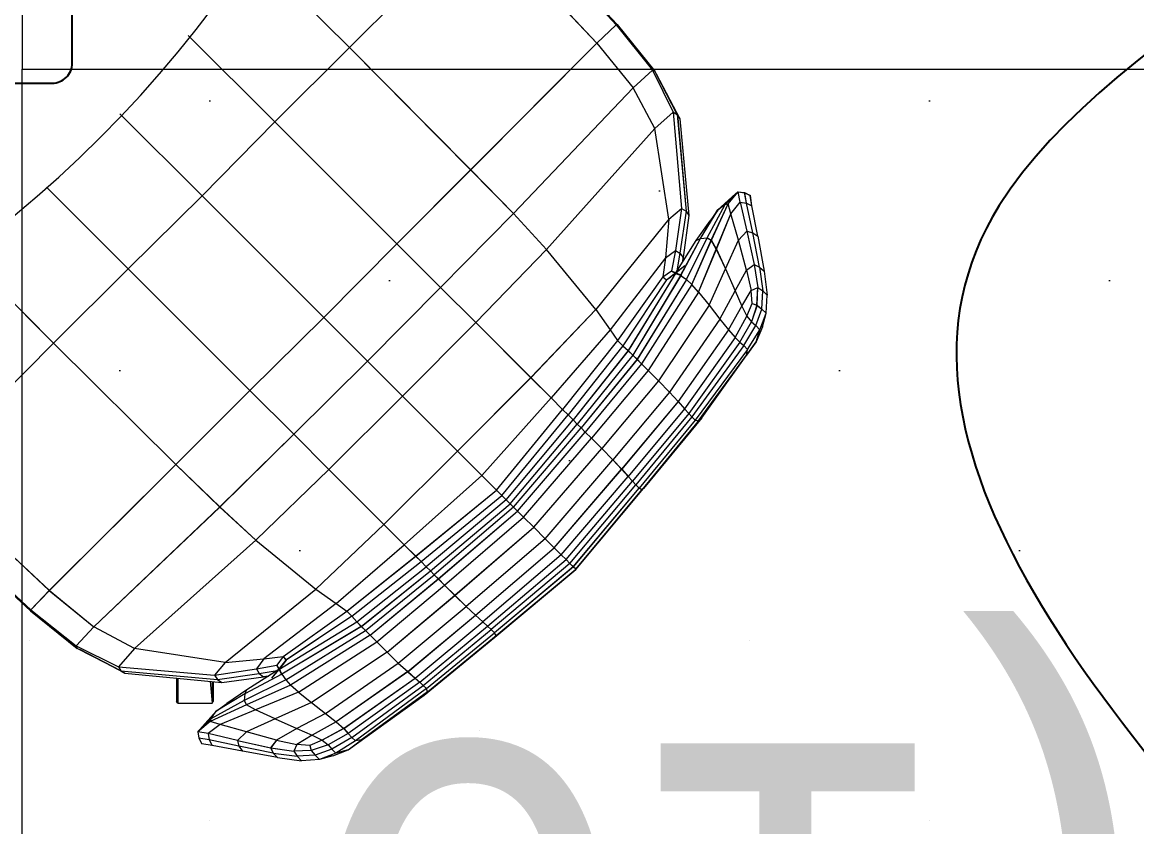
# Model space of a CAD drawing. Header units: millimetres. Extents: x -81374 to 485233, y -39075 to 157313.
# Drawn here: x 44808 to 45364, y -11139 to -10737 of the extents above; entities that cross this region are included whole.
import ezdxf
from ezdxf.enums import TextEntityAlignment as Align

# ---------------------------------------------------------------- set-up
doc = ezdxf.new("R2010")
doc.units = ezdxf.units.MM
for name, color, linetype in [('AC-RA-DIFFUSER', 6, 'Continuous'), ('ceilings', 253, 'Continuous'), ('Hatch 01_UC', 7, 'Continuous'), ('M-HVAC ELLIPTICAL DUCT', 6, 'Continuous'), ('M-HVAC-SUPPLY AIR DUCT', 4, 'Continuous')]:
    doc.layers.add(name, color=color, linetype=linetype)
doc.layers.add('G-IMPT', color=8, linetype='Continuous', lineweight=5)
doc.styles.add('Herbalife_Third Floor - Furniture Layout - 210201$0$CG', font='GOTHIC.TTF')
doc.styles.add('HVAC TEXT', font='Romans.shx', dxfattribs={"width": 0.8, "height": 100})
doc.styles.get("Standard").update_dxf_attribs({"font": 'arial.ttf'})
doc.dimstyles.new('HVAC DIM', dxfattribs={"dimtxt": 100, "dimasz": 200, "dimexe": 50, "dimexo": 50, "dimgap": 50, "dimtad": 1, "dimtoh": 1, "dimdec": 0, "dimzin": 0, "dimdsep": 46, "dimtxsty": 'HVAC TEXT', "dimcen": 50, "dimclrd": 7, "dimclre": 7, "dimclrt": 7, "dimadec": 0, "dimazin": 0, "dimtfac": 1, "dimtdec": 0, "dimtofl": 0, "dimtmove": 0, "dimatfit": 3, "dimfxl": 1, "dimtolj": 1, "dimtzin": 0, "dimarcsym": 0})

# ---------------------------------------------------------------- blocks, each defined once
blk = doc.blocks.new('floor plan 1')
at = {"layer": 'G-IMPT', "color": 8, "ltscale": 500}
for p, q in [((13214.68, -27970.13), (13223.64, -27969.6)), ((13235.66, -27971.19), (13223.64, -27969.6)), ((13225.77, -27971.84), (13223.64, -27969.6)), ((13200.33, -27975.09), (13162.45, -28002.31)), ((13200.33, -27975.09), (13193.72, -27980.01)), ((13196.6, -27979.53), (13206.42, -27973.34)), ((13198.56, -27981.25), (13208.46, -27975.35)), ((13207.91, -27971.98), (13200.33, -27975.09)), ((13200.33, -27975.09), (13206.42, -27973.34)), ((13206.42, -27973.34), (13214.68, -27970.13)), ((13208.46, -27975.35), (13206.42, -27973.34)), ((13207.91, -27971.98), (13214.68, -27970.13)), ((13208.46, -27975.35), (13216.76, -27972.37)), ((13210.37, -27977.52), (13208.46, -27975.35)), ((13210.37, -27977.52), (13218.76, -27974.72)), ((13216.76, -27972.37), (13214.68, -27970.13)), ((13216.76, -27972.37), (13225.77, -27971.84)), ((13218.76, -27974.72), (13216.76, -27972.37)), ((13218.76, -27974.72), (13227.51, -27974.33)), ((13219.53, -27977.19), (13218.76, -27974.72)), ((13237.73, -27973.43), (13225.77, -27971.84)), ((13227.51, -27974.33), (13225.77, -27971.84)), ((13225.97, -27977.65), (13227.51, -27974.33)), ((13239.01, -27976.09), (13227.51, -27974.33)), ((13235.66, -27971.19), (13253.09, -27974.36)), ((13237.73, -27973.43), (13235.66, -27971.19)), ((13239.01, -27976.09), (13237.73, -27973.43)), ((13237.73, -27973.43), (13254.84, -27976.83)), ((13253.09, -27974.36), (13268.25, -27977.26)), ((13254.84, -27976.83), (13253.09, -27974.36)), ((13160.71, -28004.05), (13193.72, -27980.01)), ((13161.2, -28005.66), (13196.6, -27979.53)), ((13193.72, -27980.01), (13196.6, -27979.53)), ((13198.56, -27981.25), (13196.6, -27979.53)), ((13200.26, -27983.22), (13210.37, -27977.52)), ((13202.58, -27985.69), (13213.26, -27979.86)), ((13213.26, -27979.86), (13210.37, -27977.52)), ((13213.26, -27979.86), (13219.53, -27977.19)), ((13218.27, -27982.36), (13213.26, -27979.86)), ((13218.27, -27982.36), (13225.97, -27977.65)), ((13219.53, -27977.19), (13225.97, -27977.65)), ((13225.93, -27985.68), (13236.18, -27979.92)), ((13236.18, -27979.92), (13225.97, -27977.65)), ((13236.18, -27979.92), (13239.01, -27976.09)), ((13236.18, -27979.92), (13251.08, -27983.98)), ((13255.63, -27979.73), (13239.01, -27976.09)), ((13251.08, -27983.98), (13255.63, -27979.73)), ((13255.63, -27979.73), (13254.84, -27976.83)), ((13254.84, -27976.83), (13269.7, -27979.99)), ((13255.63, -27979.73), (13270.15, -27983.12)), ((13268.25, -27977.26), (13273.44, -27978.05)), ((13269.7, -27979.99), (13268.25, -27977.26)), ((13270.15, -27983.12), (13269.7, -27979.99)), ((13269.7, -27979.99), (13274.88, -27980.87)), ((13274.88, -27980.87), (13273.44, -27978.05)), ((13275.31, -27984.1), (13274.88, -27980.87)), ((13198.56, -27981.25), (13162.86, -28007.21)), ((13164.57, -28008.79), (13200.26, -27983.22)), ((13202.58, -27985.69), (13166.95, -28010.9)), ((13200.26, -27983.22), (13198.56, -27981.25)), ((13202.58, -27985.69), (13200.26, -27983.22)), ((13206.34, -27988.95), (13202.58, -27985.69)), ((13206.34, -27988.95), (13218.27, -27982.36)), ((13211.65, -27993.2), (13225.93, -27985.68)), ((13225.93, -27985.68), (13218.27, -27982.36)), ((13236.79, -27990.49), (13225.93, -27985.68)), ((13236.79, -27990.49), (13251.08, -27983.98)), ((13251.08, -27983.98), (13264.24, -27987.75)), ((13264.24, -27987.75), (13270.15, -27983.12)), ((13266.2, -27994.35), (13274.4, -27985.25)), ((13268.93, -27990.59), (13274.4, -27985.25)), ((13269.23, -27989.17), (13275.31, -27984.1)), ((13270.15, -27983.12), (13275.31, -27984.1)), ((13274.4, -27985.25), (13275.31, -27984.1)), ((13170.58, -28014.08), (13206.34, -27988.95)), ((13211.65, -27993.2), (13206.34, -27988.95)), ((13218.62, -27998.66), (13236.79, -27990.49)), ((13236.79, -27990.49), (13246.61, -27995.02)), ((13246.61, -27995.02), (13264.24, -27987.75)), ((13251.12, -27997.51), (13269.23, -27989.17)), ((13252.26, -27999.61), (13268.93, -27990.59)), ((13264.24, -27987.75), (13269.23, -27989.17)), ((13268.93, -27990.59), (13266.2, -27994.35)), ((13268.93, -27990.59), (13269.23, -27989.17)), ((13211.65, -27993.2), (13175.3, -28018.38)), ((13218.62, -27998.66), (13211.65, -27993.2)), ((13225.13, -28003.85), (13246.61, -27995.02)), ((13229.09, -28007.3), (13251.12, -27997.51)), ((13246.61, -27995.02), (13251.12, -27997.51)), ((13252.26, -27999.61), (13251.12, -27997.51)), ((13251.94, -28002.96), (13266.2, -27994.35)), ((13266.2, -27994.35), (13260.87, -27998.14)), ((13162.45, -28002.31), (13127.14, -28031.32)), ((13162.45, -28002.31), (13160.71, -28004.05)), ((13180.94, -28023.87), (13218.62, -27998.66)), ((13225.13, -28003.85), (13218.62, -27998.66)), ((13231.52, -28009.97), (13252.26, -27999.61)), ((13233.44, -28012.82), (13251.94, -28002.96)), ((13250.95, -28005.03), (13260.87, -27998.14)), ((13251.94, -28002.96), (13250.95, -28005.03)), ((13251.94, -28002.96), (13252.26, -27999.61)), ((13268.28, -27998.32), (13267.67, -27999.16)), ((13267.67, -28009.14), (13267.67, -27999.16)), ((13267.7, -28009.14), (13267.67, -27999.16)), ((13285.38, -27998.32), (13268.28, -27998.32)), ((13268.28, -28009.19), (13268.28, -27998.32)), ((13269.25, -28009.29), (13268.28, -27998.32)), ((13285.38, -27998.32), (13285.98, -27999.16)), ((13285.38, -28010.8), (13285.38, -27998.32)), ((13285.38, -27998.32), (13285.42, -28010.8)), ((13285.98, -28010.86), (13285.98, -27999.16)), ((13160.71, -28004.05), (13126.44, -28032.15)), ((13161.2, -28005.66), (13127.29, -28033.52)), ((13162.86, -28007.21), (13128.97, -28035.16)), ((13164.57, -28008.79), (13130.74, -28036.81)), ((13160.71, -28004.05), (13161.2, -28005.66)), ((13162.86, -28007.21), (13161.2, -28005.66)), ((13164.57, -28008.79), (13162.86, -28007.21)), ((13166.95, -28010.9), (13164.57, -28008.79)), ((13225.13, -28003.85), (13186.09, -28029.02)), ((13189.37, -28032.3), (13229.09, -28007.3)), ((13225.13, -28003.85), (13229.09, -28007.3)), ((13231.52, -28009.97), (13229.09, -28007.3)), ((13234.9, -28015.2), (13250.95, -28005.03)), ((13263.41, -28008.74), (13242.55, -28011.56)), ((13311.77, -28013.28), (13263.41, -28008.74)), ((13265.6, -28010.14), (13263.41, -28008.74)), ((13166.95, -28010.9), (13133.16, -28039)), ((13170.58, -28014.08), (13136.75, -28042.26)), ((13170.58, -28014.08), (13166.95, -28010.9)), ((13175.3, -28018.38), (13170.58, -28014.08)), ((13231.52, -28009.97), (13191.64, -28034.58)), ((13193.77, -28036.7), (13233.44, -28012.82)), ((13231.36, -28019.83), (13238.53, -28010.77)), ((13233.44, -28012.82), (13231.52, -28009.97)), ((13234.9, -28015.2), (13233.44, -28012.82)), ((13234.59, -28015.34), (13233.45, -28012.42)), ((13233.45, -28012.42), (13234.66, -28014.85)), ((13234.9, -28015.2), (13238.53, -28010.77)), ((13244.68, -28013.18), (13235.75, -28014.66)), ((13242.55, -28011.56), (13240.15, -28011.88)), ((13240.3, -28011.78), (13242.55, -28011.56)), ((13244.68, -28013.18), (13242.55, -28011.56)), ((13265.6, -28010.14), (13244.68, -28013.18)), ((13246.05, -28015.46), (13244.68, -28013.18)), ((13266.97, -28012.35), (13246.05, -28015.46)), ((13261.67, -28018.73), (13266.97, -28012.35)), ((13313.84, -28014.48), (13265.6, -28010.14)), ((13266.97, -28012.35), (13265.6, -28010.14)), ((13315.01, -28016.51), (13266.97, -28012.35)), ((13311.77, -28013.28), (13334.27, -28025.09)), ((13313.84, -28014.48), (13311.77, -28013.28)), ((13313.84, -28014.48), (13335.59, -28025.64)), ((13313.84, -28014.48), (13334.27, -28025.09)), ((13315.01, -28016.51), (13313.84, -28014.48)), ((13175.3, -28018.38), (13141.42, -28046.64)), ((13180.94, -28023.87), (13175.3, -28018.38)), ((13234.9, -28015.2), (13195.96, -28038.98)), ((13198.46, -28041.73), (13231.36, -28019.83)), ((13261.67, -28018.73), (13216.48, -28055.23)), ((13231.36, -28019.83), (13234.9, -28015.2)), ((13231.36, -28019.83), (13232.85, -28017.77)), ((13232.84, -28021.65), (13231.36, -28019.83)), ((13232.84, -28021.65), (13235.87, -28017.32)), ((13234.6, -28015.36), (13235.87, -28017.32)), ((13235.87, -28017.32), (13234.85, -28015.23)), ((13246.05, -28015.46), (13235.87, -28017.32)), ((13242.38, -28020.44), (13246.05, -28015.46)), ((13261.67, -28018.73), (13242.38, -28020.44)), ((13261.67, -28018.73), (13306.99, -28025.71)), ((13306.99, -28025.71), (13315.01, -28016.51)), ((13336.13, -28026.95), (13315.01, -28016.51)), ((13180.94, -28023.87), (13147.08, -28052.2)), ((13186.09, -28029.02), (13180.94, -28023.87)), ((13232.84, -28021.65), (13201.06, -28044.36)), ((13206.31, -28048.06), (13242.38, -28020.44)), ((13242.38, -28020.44), (13232.84, -28021.65)), ((13358.86, -28044.46), (13335.59, -28025.64)), ((13336.13, -28026.95), (13335.59, -28025.64)), ((13186.09, -28029.02), (13152.22, -28057.34)), ((13186.09, -28029.02), (13189.37, -28032.3)), ((13306.99, -28025.71), (13246.48, -28079.76)), ((13306.99, -28025.71), (13327.3, -28036.54)), ((13327.3, -28036.54), (13336.13, -28026.95)), ((13358.76, -28045.03), (13336.13, -28026.95)), ((13127.14, -28031.32), (13086.76, -28065.18)), ((13126.44, -28032.15), (13086.79, -28065.21)), ((13087.96, -28066.38), (13127.29, -28033.52)), ((13089.75, -28068.17), (13128.97, -28035.16)), ((13127.14, -28031.32), (13126.44, -28032.15)), ((13126.44, -28032.15), (13127.29, -28033.52)), ((13128.97, -28035.16), (13127.29, -28033.52)), ((13130.74, -28036.81), (13128.97, -28035.16)), ((13189.37, -28032.3), (13155.34, -28060.46)), ((13191.64, -28034.58), (13157.38, -28062.5)), ((13193.77, -28036.7), (13159.29, -28064.41)), ((13191.64, -28034.58), (13189.37, -28032.3)), ((13193.77, -28036.7), (13191.64, -28034.58)), ((13195.96, -28038.98), (13193.77, -28036.7)), ((13327.3, -28036.54), (13264.4, -28096.31)), ((13349.48, -28054.61), (13327.3, -28036.54)), ((13130.74, -28036.81), (13091.61, -28070.03)), ((13094.02, -28072.44), (13133.16, -28039)), ((13136.75, -28042.26), (13097.49, -28075.91)), ((13133.16, -28039), (13130.74, -28036.81)), ((13136.75, -28042.26), (13133.16, -28039)), ((13141.42, -28046.64), (13136.75, -28042.26)), ((13195.96, -28038.98), (13161.37, -28066.49)), ((13198.46, -28041.73), (13163.9, -28069.02)), ((13198.46, -28041.73), (13195.96, -28038.98)), ((13201.06, -28044.36), (13198.46, -28041.73)), ((13102.05, -28080.48), (13141.42, -28046.64)), ((13147.08, -28052.2), (13141.42, -28046.64)), ((13201.06, -28044.36), (13166.65, -28071.77)), ((13206.31, -28048.06), (13201.06, -28044.36)), ((13349.48, -28054.61), (13358.76, -28045.03)), ((13358.76, -28045.03), (13358.86, -28044.46)), ((13421.78, -28103.56), (13358.76, -28045.03)), ((13422.12, -28103.22), (13358.86, -28044.46)), ((13147.08, -28052.2), (13107.74, -28086.16)), ((13152.22, -28057.34), (13147.08, -28052.2)), ((13206.31, -28048.06), (13172.36, -28077.48)), ((13216.48, -28055.23), (13206.31, -28048.06)), ((13152.22, -28057.34), (13112.88, -28091.3)), ((13152.22, -28057.34), (13155.34, -28060.46)), ((13216.48, -28055.23), (13182.49, -28087.61)), ((13246.48, -28079.76), (13216.48, -28055.23)), ((13349.48, -28054.61), (13286.3, -28117.62)), ((13412.06, -28113.31), (13349.48, -28054.61)), ((13155.34, -28060.46), (13115.87, -28094.29)), ((13117.77, -28096.2), (13157.38, -28062.5)), ((13159.29, -28064.41), (13119.55, -28097.97)), ((13157.38, -28062.5), (13155.34, -28060.46)), ((13159.29, -28064.41), (13157.38, -28062.5)), ((13161.37, -28066.49), (13159.29, -28064.41)), ((13086.76, -28065.18), (13052.9, -28105.56)), ((13086.79, -28065.21), (13053.73, -28104.86)), ((13087.96, -28066.38), (13055.09, -28105.71)), ((13089.75, -28068.17), (13056.74, -28107.39)), ((13091.61, -28070.03), (13058.39, -28109.17)), ((13086.79, -28065.21), (13087.96, -28066.38)), ((13089.75, -28068.17), (13087.96, -28066.38)), ((13091.61, -28070.03), (13089.75, -28068.17)), ((13094.02, -28072.44), (13091.61, -28070.03)), ((13121.41, -28099.83), (13161.37, -28066.49)), ((13163.9, -28069.02), (13123.62, -28102.04)), ((13163.9, -28069.02), (13161.37, -28066.49)), ((13166.65, -28071.77), (13163.9, -28069.02)), ((13094.02, -28072.44), (13060.58, -28111.58)), ((13097.49, -28075.91), (13094.02, -28072.44)), ((13166.65, -28071.77), (13126.29, -28104.71)), ((13172.36, -28077.48), (13166.65, -28071.77)), ((13097.49, -28075.91), (13063.84, -28115.17)), ((13102.05, -28080.48), (13068.22, -28119.84)), ((13102.05, -28080.48), (13097.49, -28075.91)), ((13107.74, -28086.16), (13102.05, -28080.48)), ((13172.36, -28077.48), (13133.65, -28112.07)), ((13182.49, -28087.61), (13172.36, -28077.48)), ((13246.48, -28079.76), (13209.99, -28115.11)), ((13246.48, -28079.76), (13264.4, -28096.31)), ((13107.74, -28086.16), (13073.78, -28125.5)), ((13112.88, -28091.3), (13107.74, -28086.16)), ((13112.88, -28091.3), (13078.91, -28130.64)), ((13112.88, -28091.3), (13115.87, -28094.29)), ((13182.49, -28087.61), (13145.83, -28124.25)), ((13209.99, -28115.11), (13182.49, -28087.61)), ((13115.87, -28094.29), (13082.04, -28133.76)), ((13117.77, -28096.2), (13084.08, -28135.8)), ((13119.55, -28097.97), (13085.99, -28137.72)), ((13117.77, -28096.2), (13115.87, -28094.29)), ((13119.55, -28097.97), (13117.77, -28096.2)), ((13121.41, -28099.83), (13119.55, -28097.97)), ((13264.4, -28096.31), (13227.5, -28132.62)), ((13286.3, -28117.62), (13264.4, -28096.31)), ((13121.41, -28099.83), (13088.07, -28139.79)), ((13123.62, -28102.04), (13090.6, -28142.32)), ((13123.62, -28102.04), (13121.41, -28099.83)), ((13126.29, -28104.71), (13123.62, -28102.04)), ((13023.89, -28140.87), (13052.9, -28105.56)), ((13025.63, -28139.13), (13053.73, -28104.86)), ((13027.23, -28139.63), (13055.09, -28105.71)), ((13028.79, -28141.28), (13056.74, -28107.39)), ((13052.9, -28105.56), (13053.73, -28104.86)), ((13053.73, -28104.86), (13055.09, -28105.71)), ((13056.74, -28107.39), (13055.09, -28105.71)), ((13058.39, -28109.17), (13056.74, -28107.39)), ((13126.29, -28104.71), (13093.35, -28145.07)), ((13133.65, -28112.07), (13126.29, -28104.71)), ((13030.36, -28142.99), (13058.39, -28109.17)), ((13032.48, -28145.37), (13060.58, -28111.58)), ((13060.58, -28111.58), (13058.39, -28109.17)), ((13063.84, -28115.17), (13060.58, -28111.58)), ((13133.65, -28112.07), (13099.05, -28150.78)), ((13145.83, -28124.25), (13133.65, -28112.07)), ((13412.06, -28113.31), (13347.36, -28178.13)), ((13035.66, -28149), (13063.84, -28115.17)), ((13039.96, -28153.73), (13068.22, -28119.84)), ((13068.22, -28119.84), (13063.84, -28115.17)), ((13073.78, -28125.5), (13068.22, -28119.84)), ((13209.99, -28115.11), (13173.25, -28151.67)), ((13209.99, -28115.11), (13227.5, -28132.62)), ((13286.3, -28117.62), (13249.38, -28154.5)), ((13347.36, -28178.13), (13286.3, -28117.62)), ((13045.45, -28159.36), (13073.78, -28125.5)), ((13073.78, -28125.5), (13078.91, -28130.64)), ((13145.83, -28124.25), (13109.19, -28160.91)), ((13145.83, -28124.25), (13173.25, -28151.67)), ((13050.6, -28164.51), (13078.91, -28130.64)), ((13078.91, -28130.64), (13082.04, -28133.76)), ((13053.88, -28167.79), (13082.04, -28133.76)), ((13056.15, -28170.06), (13084.08, -28135.8)), ((13084.08, -28135.8), (13082.04, -28133.76)), ((13085.99, -28137.72), (13084.08, -28135.8)), ((13227.5, -28132.62), (13190.7, -28169.12)), ((13249.38, -28154.5), (13227.5, -28132.62)), ((13023.89, -28140.87), (12996.67, -28178.75)), ((13001.11, -28175.02), (13027.23, -28139.63)), ((13025.63, -28139.13), (13001.59, -28172.14)), ((13002.83, -28176.98), (13028.79, -28141.28)), ((13023.89, -28140.87), (13025.63, -28139.13)), ((13025.63, -28139.13), (13027.23, -28139.63)), ((13028.79, -28141.28), (13027.23, -28139.63)), ((13030.36, -28142.99), (13028.79, -28141.28)), ((13058.28, -28172.19), (13085.99, -28137.72)), ((13060.56, -28174.39), (13088.07, -28139.79)), ((13063.31, -28176.88), (13090.6, -28142.32)), ((13088.07, -28139.79), (13085.99, -28137.72)), ((13090.6, -28142.32), (13088.07, -28139.79)), ((13090.6, -28142.32), (13093.35, -28145.07)), ((13004.8, -28178.69), (13030.36, -28142.99)), ((13007.27, -28181), (13032.48, -28145.37)), ((13032.48, -28145.37), (13030.36, -28142.99)), ((13035.66, -28149), (13032.48, -28145.37)), ((13065.94, -28179.48), (13093.35, -28145.07)), ((13099.05, -28150.78), (13093.35, -28145.07)), ((13010.53, -28184.76), (13035.66, -28149)), ((13039.96, -28153.73), (13035.66, -28149)), ((13069.64, -28184.73), (13099.05, -28150.78)), ((13109.19, -28160.91), (13099.05, -28150.78)), ((13173.25, -28151.67), (13136.69, -28188.41)), ((13173.25, -28151.67), (13190.7, -28169.12)), ((13014.78, -28190.08), (13039.96, -28153.73)), ((13045.45, -28159.36), (13039.96, -28153.73)), ((13249.38, -28154.5), (13212.54, -28190.96)), ((13310.19, -28215.31), (13249.38, -28154.5)), ((13020.24, -28197.04), (13045.45, -28159.36)), ((13025.43, -28203.55), (13050.6, -28164.51)), ((13045.45, -28159.36), (13050.6, -28164.51)), ((13050.6, -28164.51), (13053.88, -28167.79)), ((13076.81, -28194.9), (13109.19, -28160.91)), ((13109.19, -28160.91), (13136.69, -28188.41)), ((13028.88, -28207.51), (13053.88, -28167.79)), ((13031.55, -28209.94), (13056.15, -28170.06)), ((13056.15, -28170.06), (13053.88, -28167.79)), ((13058.28, -28172.19), (13056.15, -28170.06)), ((13190.7, -28169.12), (13154.2, -28205.92)), ((13212.54, -28190.96), (13190.7, -28169.12)), ((13001.11, -28175.02), (12994.92, -28184.85)), ((12996.67, -28178.75), (13001.59, -28172.14)), ((13001.59, -28172.14), (13001.11, -28175.02)), ((13002.83, -28176.98), (13001.11, -28175.02)), ((13034.4, -28211.87), (13058.28, -28172.19)), ((13036.78, -28213.32), (13060.56, -28174.39)), ((13060.56, -28174.39), (13058.28, -28172.19)), ((13063.31, -28176.88), (13060.56, -28174.39)), ((12993.56, -28186.33), (12996.67, -28178.75)), ((12996.67, -28178.75), (12994.92, -28184.85)), ((13002.83, -28176.98), (12996.93, -28186.88)), ((13004.8, -28178.69), (12999.1, -28188.79)), ((13007.27, -28181), (13001.44, -28191.68)), ((13004.8, -28178.69), (13002.83, -28176.98)), ((13007.27, -28181), (13004.8, -28178.69)), ((13010.53, -28184.76), (13007.27, -28181)), ((13041.41, -28209.78), (13063.31, -28176.88)), ((13043.22, -28211.26), (13065.94, -28179.48)), ((13063.31, -28176.88), (13065.94, -28179.48)), ((13069.64, -28184.73), (13065.94, -28179.48)), ((13347.36, -28178.13), (13310.19, -28215.31)), ((13392.72, -28223.74), (13347.36, -28178.13)), ((12994.92, -28184.85), (12991.71, -28193.1)), ((12993.56, -28186.33), (12991.71, -28193.1)), ((12996.93, -28186.88), (12993.95, -28195.18)), ((12996.93, -28186.88), (12994.92, -28184.85)), ((12999.1, -28188.79), (12996.93, -28186.88)), ((13010.53, -28184.76), (13003.94, -28196.69)), ((13014.78, -28190.08), (13010.53, -28184.76)), ((13042.02, -28220.8), (13069.64, -28184.73)), ((13076.81, -28194.9), (13069.64, -28184.73)), ((12996.3, -28197.18), (12999.1, -28188.79)), ((13001.44, -28191.68), (12998.77, -28197.96)), ((13001.44, -28191.68), (12999.1, -28188.79)), ((13003.94, -28196.69), (13001.44, -28191.68)), ((13014.78, -28190.08), (13007.26, -28204.35)), ((13020.24, -28197.04), (13014.78, -28190.08)), ((13101.34, -28224.91), (13136.69, -28188.41)), ((13136.69, -28188.41), (13154.2, -28205.92)), ((13212.54, -28190.96), (13176.08, -28227.8)), ((13212.54, -28190.96), (13273.27, -28251.69)), ((12991.71, -28193.1), (12991.18, -28202.06)), ((12993.95, -28195.18), (12991.71, -28193.1)), ((12993.95, -28195.18), (12993.42, -28204.19)), ((12996.3, -28197.18), (12993.95, -28195.18)), ((12996.3, -28197.18), (12995.91, -28205.93)), ((12998.77, -28197.96), (12996.3, -28197.18)), ((12998.77, -28197.96), (12999.23, -28204.39)), ((13003.94, -28196.69), (12999.23, -28204.39)), ((13007.26, -28204.35), (13003.94, -28196.69)), ((13020.24, -28197.04), (13012.06, -28215.21)), ((13025.43, -28203.55), (13020.24, -28197.04)), ((13040.31, -28240.09), (13076.81, -28194.9)), ((13076.81, -28194.9), (13101.34, -28224.91)), ((12992.77, -28214.08), (12991.18, -28202.06)), ((12993.42, -28204.19), (12991.18, -28202.06)), ((13025.43, -28203.55), (13016.59, -28225.03)), ((13025.43, -28203.55), (13028.88, -28207.51)), ((12995.01, -28216.15), (12993.42, -28204.19)), ((12995.91, -28205.93), (12993.42, -28204.19)), ((12999.23, -28204.39), (12995.91, -28205.93)), ((12997.67, -28217.43), (12995.91, -28205.93)), ((13001.5, -28214.6), (12999.23, -28204.39)), ((13007.26, -28204.35), (13001.5, -28214.6)), ((13012.06, -28215.21), (13007.26, -28204.35)), ((13028.88, -28207.51), (13019.09, -28229.55)), ((13031.55, -28209.94), (13028.88, -28207.51)), ((13117.89, -28242.82), (13154.2, -28205.92)), ((13176.08, -28227.8), (13154.2, -28205.92)), ((12995.94, -28231.51), (12992.77, -28214.08)), ((12995.01, -28216.15), (12992.77, -28214.08)), ((13001.5, -28214.6), (12997.67, -28217.43)), ((13001.5, -28214.6), (13005.56, -28229.5)), ((13031.55, -28209.94), (13021.19, -28230.68)), ((13034.4, -28211.87), (13024.54, -28230.36)), ((13036.78, -28213.32), (13026.61, -28229.38)), ((13034.4, -28211.87), (13031.55, -28209.94)), ((13041.41, -28209.78), (13032.35, -28216.95)), ((13036.78, -28213.32), (13032.35, -28216.95)), ((13036.92, -28213.01), (13034, -28211.88)), ((13034, -28211.88), (13036.42, -28213.08)), ((13036.78, -28213.32), (13034.4, -28211.87)), ((13034.76, -28223.1), (13036.24, -28214.18)), ((13041.41, -28209.78), (13036.78, -28213.32)), ((13038.9, -28214.29), (13036.81, -28213.27)), ((13038.9, -28214.29), (13036.94, -28213.03)), ((13037.04, -28224.47), (13038.9, -28214.29)), ((13043.22, -28211.26), (13038.9, -28214.29)), ((13041.41, -28209.78), (13039.35, -28211.27)), ((13043.22, -28211.26), (13041.41, -28209.78)), ((13042.02, -28220.8), (13043.22, -28211.26)), ((12997.67, -28217.43), (12995.01, -28216.15)), ((12995.01, -28216.15), (12998.41, -28233.26)), ((13001.31, -28234.05), (12997.67, -28217.43)), ((13012.06, -28215.21), (13005.56, -28229.5)), ((13016.59, -28225.03), (13012.06, -28215.21)), ((13033.14, -28220.98), (13033.46, -28218.57)), ((13033.36, -28218.72), (13033.14, -28220.98)), ((13310.19, -28215.31), (13273.27, -28251.69)), ((13350.96, -28256.08), (13310.19, -28215.31)), ((13016.59, -28225.03), (13009.33, -28242.66)), ((13016.59, -28225.03), (13019.09, -28229.55)), ((13030.32, -28241.83), (13033.14, -28220.98)), ((13031.72, -28244.02), (13034.76, -28223.1)), ((13034.76, -28223.1), (13033.14, -28220.98)), ((13033.93, -28245.39), (13037.04, -28224.47)), ((13037.04, -28224.47), (13034.76, -28223.1)), ((13042.02, -28220.8), (13037.04, -28224.47)), ((13040.31, -28240.09), (13042.02, -28220.8)), ((13101.34, -28224.91), (13047.29, -28285.41)), ((13101.34, -28224.91), (13117.89, -28242.82)), ((13005.56, -28229.5), (13001.31, -28234.05)), ((13005.56, -28229.5), (13009.33, -28242.66)), ((13019.09, -28229.55), (13010.75, -28247.65)), ((13021.19, -28230.68), (13012.16, -28247.35)), ((13024.54, -28230.36), (13015.93, -28244.62)), ((13021.19, -28230.68), (13019.09, -28229.55)), ((13026.61, -28229.38), (13019.72, -28239.29)), ((13024.54, -28230.36), (13021.19, -28230.68)), ((13026.61, -28229.38), (13024.54, -28230.36)), ((13139.2, -28264.72), (13176.08, -28227.8)), ((13236.89, -28288.61), (13176.08, -28227.8)), ((12995.94, -28231.51), (12998.84, -28246.67)), ((12998.41, -28233.26), (12995.94, -28231.51)), ((13001.31, -28234.05), (12998.41, -28233.26)), ((12998.41, -28233.26), (13001.57, -28248.12)), ((13004.69, -28248.57), (13001.31, -28234.05)), ((13015.93, -28244.62), (13019.72, -28239.29)), ((13034.86, -28290.2), (13030.32, -28241.83)), ((13031.72, -28244.02), (13030.32, -28241.83)), ((13040.31, -28240.09), (13033.93, -28245.39)), ((13040.31, -28240.09), (13047.29, -28285.41)), ((12998.84, -28246.67), (12999.63, -28251.87)), ((13001.57, -28248.12), (12998.84, -28246.67)), ((13004.69, -28248.57), (13001.57, -28248.12)), ((13001.57, -28248.12), (13002.45, -28253.3)), ((13009.33, -28242.66), (13004.69, -28248.57)), ((13010.75, -28247.65), (13005.68, -28253.73)), ((13015.93, -28244.62), (13006.83, -28252.83)), ((13012.16, -28247.35), (13006.83, -28252.83)), ((13009.33, -28242.66), (13010.75, -28247.65)), ((13012.16, -28247.35), (13010.75, -28247.65)), ((13012.16, -28247.35), (13015.93, -28244.62)), ((13036.06, -28292.26), (13031.72, -28244.02)), ((13033.93, -28245.39), (13031.72, -28244.02)), ((13038.09, -28293.43), (13033.93, -28245.39)), ((13117.89, -28242.82), (13058.12, -28305.72)), ((13139.2, -28264.72), (13117.89, -28242.82)), ((13002.45, -28253.3), (12999.63, -28251.87)), ((13005.68, -28253.73), (13002.45, -28253.3)), ((13004.69, -28248.57), (13005.68, -28253.73)), ((13006.83, -28252.83), (13005.68, -28253.73)), ((13236.89, -28288.61), (13273.27, -28251.69)), ((13314.31, -28292.73), (13273.27, -28251.69)), ((13076.18, -28327.9), (13139.2, -28264.72)), ((13199.71, -28325.78), (13139.2, -28264.72)), ((13047.29, -28285.41), (13038.09, -28293.43)), ((13047.29, -28285.41), (13058.12, -28305.72)), ((13046.67, -28312.69), (13034.86, -28290.2)), ((13036.06, -28292.26), (13034.86, -28290.2)), ((13036.06, -28292.26), (13047.22, -28314.01)), ((13036.06, -28292.26), (13046.67, -28312.69)), ((13038.09, -28293.43), (13036.06, -28292.26)), ((13199.71, -28325.78), (13236.89, -28288.61)), ((13280.11, -28331.83), (13236.89, -28288.61)), ((13048.53, -28314.55), (13038.09, -28293.43)), ((13058.12, -28305.72), (13048.53, -28314.55)), ((13076.18, -28327.9), (13058.12, -28305.72)), ((13066.04, -28337.28), (13047.22, -28314.01)), ((13048.53, -28314.55), (13047.22, -28314.01)), ((13066.6, -28337.18), (13048.53, -28314.55)), ((13134.88, -28390.48), (13199.71, -28325.78)), ((13248.4, -28374.2), (13199.71, -28325.78)), ((13076.18, -28327.9), (13066.6, -28337.18)), ((13134.88, -28390.48), (13076.18, -28327.9)), ((13066.6, -28337.18), (13066.04, -28337.28)), ((13124.8, -28400.54), (13066.04, -28337.28)), ((13125.14, -28400.2), (13066.6, -28337.18))]:
    blk.add_line(p, q, dxfattribs=at)
blk.add_arc((13748.16, -28705.24), 600, 90, 270, dxfattribs=at)
blk.add_arc((13748.16, -28705.24), 600, 90, 270, dxfattribs=at)
at = {"layer": 'G-IMPT', "color": 8, "ltscale": 500, "style": 'Herbalife_Third Floor - Furniture Layout - 210201$0$CG'}
blk.add_text('(10\'-3" X 9\'-2")', height=220, dxfattribs=at).set_placement((12797.21, -27978.24))
at = {"layer": 'G-IMPT', "color": 8, "ltscale": 500}
for rotation, p in [(359.9992, (39680.63, -4989.62, 0)), (359.9992, (35886.72, -10139.29, 0)), (270.0008, (28873.29, -20643.48, 0)), (359.9992, (11975.31, -26935.44, 0)), (359.9992, (15267.63, -26935.44, 0)), (359.9992, (26686.27, -26987.73, 0)), (270.0008, (15861.11, -28615.02, 0)), (89.9992, (23697.81, -33300.57, 0)), (89.9992, (23597.87, -35337.73, 0)), (89.9992, (23597.88, -37388.34, 0)), (359.9992, (13750.44, -37781.54, 0)), (89.9992, (23697.83, -40746.76, 0)), (89.9992, (23597.8, -44302.49, 0)), (89.9992, (23597.81, -46399.06, 0)), (89.9992, (23697.78, -48339.78, 0)), (89.9992, (23697.77, -54279.98, 0)), (359.9992, (27418.07, -55702.4, 0)), (89.9992, (9671.91, -65856.51, 0)), (359.9992, (4684.11, -67403.39, 0)), (359.9992, (8737.21, -67403.39, 0))]:
    blk.add_attdef('PARTITIONTYPE', text='', height=200, rotation=rotation, dxfattribs=at).set_placement(p, align=Align.MIDDLE_CENTER)
blk = doc.blocks.new('GRID')
at = {"layer": 'ceilings', "lineweight": 5, "transparency": 33554597}
h = blk.add_hatch(dxfattribs=at)
h.set_pattern_fill('DOTS', color=8, scale=80, angle=45)
h.paths.add_polyline_path([(56229.86, 61282.61), (56229.86, 61882.61), (56829.86, 61882.61), (56829.86, 61282.61)])
at = {"layer": 'ceilings', "color": 8, "lineweight": 5}
blk.add_lwpolyline([(56229.86, 61282.61), (56229.86, 61882.61), (56829.86, 61882.61), (56829.86, 61282.61)], close=True, dxfattribs=at)
blk = doc.blocks.new('Steelcase EMEA Bolia - Mood Dining Chair - scx_bolia_d3_ancilary_mood_leg_18ba0357-414835-Level 1')
at = {"layer": 'G-IMPT'}
for p, q in [((-179.96, 167.36), (-167.87, 179.45)), ((-167.87, 179.45), (-166.85, 179.29)), ((-160.18, 171.76), (-167.87, 179.45)), ((-160.8, 171.01), (-167.87, 179.45)), ((-159.79, 172.23), (-166.85, 179.29)), ((-159.81, 172.21), (-166.85, 179.29)), ((-179.96, 167.36), (-179.8, 166.34)), ((-171.14, 158.54), (-179.96, 167.36)), ((-179.96, 167.36), (-171.16, 158.51)), ((-171.52, 158.07), (-179.8, 166.34))]:
    blk.add_line(p, q, dxfattribs=at)
blk = doc.blocks.new('Steelcase EMEA Bolia - Mood Dining Chair - scx_bolia_d3_ancilary_mood_back_18ba0357-V64-Level 1')
at = {"layer": 'G-IMPT'}
for p, q in [((-90.21, 251.46), (-44.74, 255.92)), ((-44.74, 255.92), (7.76, 260.54)), ((-44.74, 255.92), (-43.65, 255.83)), ((-43.65, 255.83), (7.76, 260.49)), ((7.76, 256.3), (-43.32, 251.91)), ((7.76, 258.83), (-43.29, 254.26)), ((7.76, 260.54), (60.26, 255.92)), ((7.76, 260.49), (7.76, 258.83)), ((7.76, 260.49), (59.17, 255.83)), ((7.76, 256.3), (7.76, 258.83)), ((7.76, 258.83), (58.81, 254.26)), ((7.76, 253.66), (7.76, 256.3)), ((7.76, 256.3), (58.83, 251.91)), ((60.26, 255.92), (59.17, 255.83)), ((105.73, 251.46), (60.26, 255.92)), ((-136.25, 243.93), (-90.21, 251.46)), ((-87.76, 251.47), (-128.09, 245.12)), ((-90.21, 251.46), (-87.76, 251.47)), ((-87.76, 251.47), (-43.65, 255.83)), ((-87.76, 251.47), (-86.97, 249.98)), ((-87.04, 247.71), (-43.32, 251.91)), ((-86.97, 249.98), (-43.29, 254.26)), ((-43.65, 255.83), (-43.29, 254.26)), ((-43.4, 249.49), (7.76, 253.66)), ((-43.4, 249.49), (-43.32, 251.91)), ((-43.32, 251.91), (-43.29, 254.26)), ((7.76, 250.26), (7.76, 253.66)), ((7.76, 253.66), (58.92, 249.49)), ((59.17, 255.83), (58.81, 254.26)), ((58.83, 251.91), (58.81, 254.26)), ((102.49, 249.98), (58.81, 254.26)), ((102.56, 247.71), (58.83, 251.91)), ((58.92, 249.49), (58.83, 251.91)), ((103.27, 251.47), (59.17, 255.83)), ((103.27, 251.47), (102.49, 249.98)), ((105.73, 251.46), (103.27, 251.47)), ((103.27, 251.47), (143.61, 245.12)), ((105.73, 251.46), (151.77, 243.93)), ((-136.25, 243.93), (-128.09, 245.12)), ((-130.64, 240.82), (-87.04, 247.71)), ((-86.97, 249.98), (-130.47, 243.42)), ((-128.09, 245.12), (-130.47, 243.42)), ((-87.14, 245.39), (-130.46, 238.23)), ((-87.32, 242.21), (-43.56, 246.23)), ((-87.32, 242.21), (-87.14, 245.39)), ((-87.14, 245.39), (-43.4, 249.49)), ((-87.14, 245.39), (-87.04, 247.71)), ((-87.04, 247.71), (-86.97, 249.98)), ((-43.8, 241.39), (-43.56, 246.23)), ((-43.8, 241.39), (7.76, 245.35)), ((7.76, 250.26), (-43.56, 246.23)), ((-43.56, 246.23), (-43.4, 249.49)), ((7.76, 245.35), (7.76, 250.26)), ((7.76, 250.26), (59.08, 246.23)), ((7.76, 238.9), (7.76, 245.35)), ((7.76, 245.35), (59.31, 241.39)), ((59.08, 246.23), (58.92, 249.49)), ((102.66, 245.39), (58.92, 249.49)), ((102.84, 242.21), (59.08, 246.23)), ((59.31, 241.39), (59.08, 246.23)), ((102.56, 247.71), (102.49, 249.98)), ((145.99, 243.42), (102.49, 249.98)), ((102.66, 245.39), (102.56, 247.71)), ((146.16, 240.82), (102.56, 247.71)), ((102.84, 242.21), (102.66, 245.39)), ((145.98, 238.23), (102.66, 245.39)), ((151.77, 243.93), (143.61, 245.12)), ((143.61, 245.12), (145.99, 243.42)), ((-141.79, 240.85), (-149.9, 237.29)), ((-143.81, 240.76), (-149.9, 237.29)), ((-143.81, 240.76), (-136.25, 243.93)), ((-141.82, 237.99), (-141.79, 240.85)), ((-130.64, 240.82), (-141.82, 237.99)), ((-136.25, 243.93), (-141.79, 240.85)), ((-130.47, 243.42), (-141.79, 240.85)), ((-130.64, 240.82), (-130.47, 243.42)), ((-130.46, 238.23), (-130.64, 240.82)), ((-130.34, 234.84), (-87.32, 242.21)), ((-87.65, 237.39), (-87.32, 242.21)), ((-87.65, 237.39), (-43.8, 241.39)), ((-44, 234.99), (-43.8, 241.39)), ((59.52, 234.99), (59.31, 241.39)), ((103.17, 237.39), (59.31, 241.39)), ((103.17, 237.39), (102.84, 242.21)), ((145.86, 234.84), (102.84, 242.21)), ((145.98, 238.23), (146.16, 240.82)), ((146.16, 240.82), (145.99, 243.42)), ((145.99, 243.42), (157.31, 240.85)), ((146.16, 240.82), (157.34, 237.99)), ((159.33, 240.76), (151.77, 243.93)), ((151.77, 243.93), (157.31, 240.85)), ((157.34, 237.99), (157.31, 240.85)), ((157.31, 240.85), (165.42, 237.29)), ((159.33, 240.76), (165.42, 237.29)), ((-149.9, 237.29), (-156.61, 231.33)), ((-149.79, 234.23), (-156.54, 228.23)), ((-149.79, 234.23), (-149.9, 237.29)), ((-141.82, 237.99), (-149.79, 234.23)), ((-149.54, 231.16), (-149.79, 234.23)), ((-141.63, 235.11), (-149.54, 231.16)), ((-142.02, 231.41), (-141.63, 235.11)), ((-130.34, 234.84), (-142.02, 231.41)), ((-141.63, 235.11), (-141.82, 237.99)), ((-130.46, 238.23), (-141.63, 235.11)), ((-87.65, 237.39), (-130.7, 229.87)), ((-130.7, 229.87), (-130.34, 234.84)), ((-130.34, 234.84), (-130.46, 238.23)), ((-87.95, 231.01), (-87.65, 237.39)), ((-87.95, 231.01), (-44, 234.99)), ((-44.07, 227.06), (-44, 234.99)), ((7.76, 238.9), (-44, 234.99)), ((7.76, 230.85), (7.76, 238.9)), ((7.76, 238.9), (59.52, 234.99)), ((103.46, 231.01), (59.52, 234.99)), ((59.59, 227.06), (59.52, 234.99)), ((103.46, 231.01), (103.17, 237.39)), ((146.22, 229.87), (103.17, 237.39)), ((145.86, 234.84), (145.98, 238.23)), ((146.22, 229.87), (145.86, 234.84)), ((145.86, 234.84), (157.54, 231.41)), ((145.98, 238.23), (157.15, 235.11)), ((157.15, 235.11), (157.34, 237.99)), ((157.54, 231.41), (157.15, 235.11)), ((165.06, 231.16), (157.15, 235.11)), ((157.34, 237.99), (165.31, 234.23)), ((165.06, 231.16), (165.31, 234.23)), ((165.31, 234.23), (165.42, 237.29)), ((165.31, 234.23), (172.06, 228.23)), ((165.42, 237.29), (172.13, 231.33)), ((-163.99, 221.7), (-156.61, 231.33)), ((-163.87, 218.65), (-156.54, 228.23)), ((-156.54, 228.23), (-156.61, 231.33)), ((-156.01, 225.24), (-156.54, 228.23)), ((-149.54, 231.16), (-156.01, 225.24)), ((-148.35, 228.86), (-152.57, 223.99)), ((-148.35, 228.86), (-149.54, 231.16)), ((-142.02, 231.41), (-148.35, 228.86)), ((-143.79, 226.1), (-142.02, 231.41)), ((-130.7, 229.87), (-143.79, 226.1)), ((-131.45, 223.11), (-87.95, 231.01)), ((-131.45, 223.11), (-130.7, 229.87)), ((-88.04, 223.15), (-87.95, 231.01)), ((-44.07, 227.06), (7.76, 230.85)), ((7.76, 223.59), (7.76, 230.85)), ((7.76, 230.85), (59.59, 227.06)), ((103.56, 223.15), (103.46, 231.01)), ((146.97, 223.11), (103.46, 231.01)), ((146.97, 223.11), (146.22, 229.87)), ((146.22, 229.87), (159.31, 226.1)), ((159.31, 226.1), (157.54, 231.41)), ((157.54, 231.41), (163.86, 228.86)), ((163.86, 228.86), (165.06, 231.16)), ((163.86, 228.86), (168.09, 223.99)), ((165.06, 231.16), (171.53, 225.24)), ((171.53, 225.24), (172.06, 228.23)), ((172.06, 228.23), (172.13, 231.33)), ((179.39, 218.65), (172.06, 228.23)), ((179.5, 221.7), (172.13, 231.33)), ((-162.89, 215.87), (-156.01, 225.24)), ((-158.18, 215.16), (-152.57, 223.99)), ((-152.57, 223.99), (-156.01, 225.24)), ((-143.79, 226.1), (-152.57, 223.99)), ((-146.86, 218.34), (-143.79, 226.1)), ((-131.45, 223.11), (-146.86, 218.34)), ((-88.04, 223.15), (-132.52, 214.33)), ((-132.52, 214.33), (-131.45, 223.11)), ((-88.04, 223.15), (-44.07, 227.06)), ((-88.04, 215.86), (-88.04, 223.15)), ((-44.07, 219.79), (-44.07, 227.06)), ((-44.07, 219.79), (7.76, 223.59)), ((7.76, 223.59), (7.76, 219.36)), ((7.76, 223.59), (59.59, 219.79)), ((103.56, 223.15), (59.59, 227.06)), ((59.59, 227.06), (59.59, 219.79)), ((148.03, 214.33), (103.56, 223.15)), ((103.56, 223.15), (103.56, 215.86)), ((148.03, 214.33), (146.97, 223.11)), ((146.97, 223.11), (162.38, 218.34)), ((162.38, 218.34), (159.31, 226.1)), ((159.31, 226.1), (168.09, 223.99)), ((168.09, 223.99), (171.53, 225.24)), ((173.7, 215.16), (168.09, 223.99)), ((178.41, 215.87), (171.53, 225.24)), ((-163.99, 221.7), (-174.07, 207.13)), ((-163.87, 218.65), (-173.56, 204.15)), ((-163.87, 218.65), (-163.99, 221.7)), ((-162.89, 215.87), (-163.87, 218.65)), ((-146.86, 218.34), (-158.18, 215.16)), ((-151.15, 207.26), (-146.86, 218.34)), ((-88.04, 215.86), (-44.07, 219.79)), ((-44.07, 219.79), (-44.07, 215.38)), ((-44.07, 215.38), (7.76, 219.36)), ((7.76, 216.67), (7.76, 219.36)), ((7.76, 219.36), (59.59, 215.38)), ((103.56, 215.86), (59.59, 219.79)), ((59.59, 219.79), (59.59, 215.38)), ((166.67, 207.26), (162.38, 218.34)), ((162.38, 218.34), (173.7, 215.16)), ((178.41, 215.87), (179.39, 218.65)), ((179.39, 218.65), (179.5, 221.7)), ((179.39, 218.65), (189.08, 204.15)), ((189.59, 207.13), (179.5, 221.7)), ((-172.07, 201.54), (-162.89, 215.87)), ((-158.18, 215.16), (-165.85, 201.76)), ((-158.18, 215.16), (-162.89, 215.87)), ((-132.52, 214.33), (-151.15, 207.26)), ((-133.45, 206.06), (-88.04, 215.86)), ((-133.45, 206.06), (-132.52, 214.33)), ((-88.04, 215.86), (-88.04, 211.22)), ((-88.04, 211.22), (-44.07, 215.38)), ((-88.04, 208.01), (-44.07, 212.48)), ((7.76, 216.67), (-44.07, 212.48)), ((-44.07, 212.48), (-44.07, 215.38)), ((-44.07, 209.78), (7.76, 214.16)), ((-44.07, 209.78), (-44.07, 212.48)), ((7.76, 211.52), (-44.07, 206.85)), ((7.76, 214.16), (7.76, 216.67)), ((7.76, 216.67), (59.59, 212.48)), ((7.76, 211.52), (7.76, 214.16)), ((7.76, 214.16), (59.59, 209.78)), ((7.76, 208.41), (7.76, 211.52)), ((7.76, 211.52), (59.59, 206.85)), ((59.59, 212.48), (59.59, 215.38)), ((103.56, 211.22), (59.59, 215.38)), ((103.56, 208.01), (59.59, 212.48)), ((59.59, 209.78), (59.59, 212.48)), ((148.97, 206.06), (103.56, 215.86)), ((103.56, 215.86), (103.56, 211.22)), ((148.97, 206.06), (148.03, 214.33)), ((148.03, 214.33), (166.67, 207.26)), ((173.7, 215.16), (178.41, 215.87)), ((173.7, 215.16), (181.37, 201.76)), ((187.59, 201.54), (178.41, 215.87)), ((-174.07, 207.13), (-182.74, 194.36)), ((-173.56, 204.15), (-174.07, 207.13)), ((-151.15, 207.26), (-165.85, 201.76)), ((-151.15, 207.26), (-154.88, 197.12)), ((-133.45, 206.06), (-154.88, 197.12)), ((-88.04, 211.22), (-133.81, 200.81)), ((-133.45, 206.06), (-133.81, 200.81)), ((-133.64, 197.2), (-88.04, 208.01)), ((-88.04, 208.01), (-88.04, 211.22)), ((-88.04, 205), (-44.07, 209.78)), ((-88.04, 205), (-88.04, 208.01)), ((-87.99, 201.84), (-44.07, 206.85)), ((-44.07, 206.85), (-44.07, 209.78)), ((-44.07, 203.27), (7.76, 208.41)), ((-44.07, 203.27), (-44.07, 206.85)), ((7.76, 204.63), (7.76, 208.41)), ((7.76, 208.41), (59.59, 203.27)), ((59.59, 206.85), (59.59, 209.78)), ((103.56, 205), (59.59, 209.78)), ((103.51, 201.84), (59.59, 206.85)), ((59.59, 203.27), (59.59, 206.85)), ((103.56, 208.01), (103.56, 211.22)), ((149.33, 200.81), (103.56, 211.22)), ((103.56, 205), (103.56, 208.01)), ((149.16, 197.2), (103.56, 208.01)), ((148.97, 206.06), (170.4, 197.12)), ((148.97, 206.06), (149.33, 200.81)), ((170.4, 197.12), (166.67, 207.26)), ((166.67, 207.26), (181.37, 201.76)), ((189.08, 204.15), (189.59, 207.13)), ((189.59, 207.13), (198.26, 194.36)), ((-173.56, 204.15), (-181.83, 191.41)), ((-172.07, 201.54), (-179.94, 188.88)), ((-172.07, 201.54), (-173.56, 204.15)), ((-165.85, 201.76), (-172.49, 189.79)), ((-165.85, 201.76), (-172.07, 201.54)), ((-133.81, 200.81), (-156.32, 192.16)), ((-133.64, 197.2), (-133.81, 200.81)), ((-88.04, 205), (-132.99, 193.83)), ((-132.33, 191.12), (-87.99, 201.84)), ((-87.99, 201.84), (-88.04, 205)), ((-87.81, 198.13), (-87.99, 201.84)), ((-87.81, 198.13), (-44.07, 203.27)), ((-44.07, 199.38), (7.76, 204.63)), ((-44.07, 199.38), (-44.07, 203.27)), ((7.76, 194.22), (7.76, 204.63)), ((7.76, 204.63), (59.59, 199.38)), ((103.33, 198.13), (59.59, 203.27)), ((59.59, 203.27), (59.59, 199.38)), ((103.33, 198.13), (103.51, 201.84)), ((103.51, 201.84), (103.56, 205)), ((147.85, 191.12), (103.51, 201.84)), ((148.51, 193.83), (103.56, 205)), ((149.16, 197.2), (149.33, 200.81)), ((149.33, 200.81), (171.83, 192.16)), ((181.37, 201.76), (188.01, 189.79)), ((181.37, 201.76), (187.59, 201.54)), ((187.59, 201.54), (189.08, 204.15)), ((195.46, 188.88), (187.59, 201.54)), ((189.08, 204.15), (197.35, 191.41)), ((-154.88, 197.12), (-172.49, 189.79)), ((-154.88, 197.12), (-156.32, 192.16)), ((-133.64, 197.2), (-155.64, 189.87)), ((-132.99, 193.83), (-133.64, 197.2)), ((-87.81, 198.13), (-126.56, 190.35)), ((-87.79, 194.43), (-87.81, 198.13)), ((-87.79, 194.43), (-44.07, 199.38)), ((-44.07, 191.31), (-44.07, 199.38)), ((59.59, 191.31), (59.59, 199.38)), ((103.31, 194.43), (59.59, 199.38)), ((103.33, 198.13), (103.31, 194.43)), ((142.08, 190.35), (103.33, 198.13)), ((148.51, 193.83), (149.16, 197.2)), ((149.16, 197.2), (171.16, 189.87)), ((170.4, 197.12), (188.01, 189.79)), ((170.4, 197.12), (171.83, 192.16)), ((-182.74, 194.36), (-185.86, 190.14)), ((-184.88, 187.13), (-185.86, 190.14)), ((-181.83, 191.41), (-184.88, 187.13)), ((-181.83, 191.41), (-182.74, 194.36)), ((-179.94, 188.88), (-181.83, 191.41)), ((-172.49, 189.79), (-179.94, 188.88)), ((-156.32, 192.16), (-175.02, 185.25)), ((-172.49, 189.79), (-175.02, 185.25)), ((-155.64, 189.87), (-173.8, 184.46)), ((-155.64, 189.87), (-156.32, 192.16)), ((-153.03, 187.73), (-155.64, 189.87)), ((-132.99, 193.83), (-153.03, 187.73)), ((-132.33, 191.12), (-150.87, 186.96)), ((-140.68, 185.63), (-133.32, 190.89)), ((-140.32, 188.28), (-138.39, 189.76)), ((-138.57, 189.72), (-140.32, 188.28)), ((-126.56, 190.35), (-138.03, 191.69)), ((-132.33, 191.12), (-138.03, 191.69)), ((-132.02, 191.24), (-133.28, 194.11)), ((-133.28, 194.11), (-132.42, 191.54)), ((-132.33, 191.12), (-132.99, 193.83)), ((-126.56, 190.35), (-132.33, 191.12)), ((-131.52, 188.94), (-132.28, 191.13)), ((-132.01, 191.22), (-131.52, 188.94)), ((-126.56, 190.35), (-129.06, 190.76)), ((-126.32, 188.02), (-126.56, 190.35)), ((-126.32, 188.02), (-87.79, 194.43)), ((-88.88, 188.11), (-87.79, 194.43)), ((-88.88, 188.11), (-44.07, 191.31)), ((-44.07, 191.31), (7.76, 194.22)), ((-44.07, 176.98), (-44.07, 191.31)), ((7.76, 176.99), (7.76, 194.22)), ((7.76, 194.22), (59.59, 191.31)), ((59.59, 176.98), (59.59, 191.31)), ((104.4, 188.11), (59.59, 191.31)), ((104.4, 188.11), (103.31, 194.43)), ((141.84, 188.02), (103.31, 194.43)), ((141.84, 188.02), (142.08, 190.35)), ((142.08, 190.35), (153.55, 191.69)), ((142.08, 190.35), (147.85, 191.12)), ((142.08, 190.35), (144.58, 190.76)), ((147.04, 188.94), (147.53, 191.22)), ((147.04, 188.94), (147.8, 191.13)), ((147.54, 191.24), (148.8, 194.11)), ((147.85, 191.12), (148.51, 193.83)), ((147.85, 191.12), (153.55, 191.69)), ((147.85, 191.12), (166.39, 186.96)), ((148.8, 194.11), (147.93, 191.54)), ((148.51, 193.83), (168.55, 187.73)), ((156.2, 185.63), (148.84, 190.89)), ((155.84, 188.28), (153.91, 189.76)), ((154.09, 189.72), (155.84, 188.28)), ((168.55, 187.73), (171.16, 189.87)), ((171.16, 189.87), (171.83, 192.16)), ((171.16, 189.87), (189.32, 184.46)), ((171.83, 192.16), (190.54, 185.25)), ((188.01, 189.79), (195.46, 188.88)), ((188.01, 189.79), (190.54, 185.25)), ((195.46, 188.88), (197.35, 191.41)), ((197.35, 191.41), (198.26, 194.36)), ((197.35, 191.41), (200.4, 187.13)), ((198.26, 194.36), (201.38, 190.14)), ((200.4, 187.13), (201.38, 190.14)), ((-182.9, 184.53), (-184.88, 187.13)), ((-179.94, 188.88), (-182.9, 184.53)), ((-175.02, 185.25), (-182.9, 184.53)), ((-181.45, 184.37), (-182.9, 184.53)), ((-173.8, 184.46), (-181.45, 184.37)), ((-169.21, 183.73), (-181.45, 184.37)), ((-173.8, 184.46), (-175.02, 185.25)), ((-173.8, 184.46), (-169.21, 183.73)), ((-153.03, 187.73), (-169.21, 183.73)), ((-169.21, 183.73), (-162.76, 184.82)), ((-150.87, 186.96), (-162.76, 184.82)), ((-157.62, 172.99), (-140.68, 185.63)), ((-157.06, 175.53), (-140.32, 188.28)), ((-153.03, 187.73), (-150.87, 186.96)), ((-140.68, 185.63), (-140.32, 188.28)), ((-140.03, 183.05), (-140.68, 185.63)), ((-140.03, 183.05), (-131.52, 188.94)), ((-88.88, 188.11), (-133.91, 182.12)), ((-133.91, 182.12), (-126.32, 188.02)), ((-126.32, 188.02), (-131.52, 188.94)), ((-91, 175.84), (-88.88, 188.11)), ((106.52, 175.84), (104.4, 188.11)), ((149.43, 182.12), (104.4, 188.11)), ((141.84, 188.02), (147.04, 188.94)), ((149.43, 182.12), (141.84, 188.02)), ((155.55, 183.05), (147.04, 188.94)), ((155.55, 183.05), (156.2, 185.63)), ((172.58, 175.53), (155.84, 188.28)), ((156.2, 185.63), (155.84, 188.28)), ((173.14, 172.99), (156.2, 185.63)), ((166.39, 186.96), (168.55, 187.73)), ((166.39, 186.96), (178.28, 184.82)), ((168.55, 187.73), (184.73, 183.73)), ((184.73, 183.73), (178.28, 184.82)), ((189.32, 184.46), (184.73, 183.73)), ((184.73, 183.73), (196.97, 184.37)), ((189.32, 184.46), (190.54, 185.25)), ((189.32, 184.46), (196.97, 184.37)), ((190.54, 185.25), (198.42, 184.53)), ((195.46, 188.88), (198.42, 184.53)), ((196.97, 184.37), (198.42, 184.53)), ((198.42, 184.53), (200.4, 187.13)), ((-157.03, 170.46), (-140.03, 183.05)), ((-148.77, 169.7), (-133.91, 182.12)), ((-133.91, 182.12), (-140.03, 183.05)), ((149.43, 182.12), (155.55, 183.05)), ((164.29, 169.7), (149.43, 182.12)), ((172.54, 170.46), (155.55, 183.05)), ((-188.66, 135.81), (-157.62, 172.99)), ((-188.05, 138.12), (-157.06, 175.53)), ((-157.62, 172.99), (-157.06, 175.53)), ((-157.03, 170.46), (-157.62, 172.99)), ((-148.77, 169.7), (-91, 175.84)), ((-94.87, 137.28), (-91, 175.84)), ((-91, 175.84), (-44.07, 176.98)), ((-44.07, 176.98), (7.76, 176.99)), ((-44.07, 138.09), (-44.07, 176.98)), ((7.76, 176.99), (7.76, 138.21)), ((7.76, 176.99), (59.59, 176.98)), ((106.52, 175.84), (59.59, 176.98)), ((59.59, 176.98), (59.59, 138.09)), ((164.29, 169.7), (106.52, 175.84)), ((106.52, 175.84), (110.39, 137.28)), ((172.54, 170.46), (173.14, 172.99)), ((203.57, 138.12), (172.58, 175.53)), ((173.14, 172.99), (172.58, 175.53)), ((204.18, 135.81), (173.14, 172.99)), ((-188.05, 133.55), (-157.03, 170.46)), ((-148.77, 169.7), (-175.88, 132.72)), ((-148.77, 169.7), (-157.03, 170.46)), ((164.29, 169.7), (172.54, 170.46)), ((164.29, 169.7), (191.4, 132.72)), ((203.57, 133.55), (172.54, 170.46)), ((-188.66, 135.81), (-196.15, 112.54)), ((-188.05, 138.12), (-195.61, 113.86)), ((-188.66, 135.81), (-195.61, 113.86)), ((-195.61, 111.23), (-188.05, 133.55)), ((-188.66, 135.81), (-188.05, 138.12)), ((-188.05, 133.55), (-188.66, 135.81)), ((-175.88, 132.72), (-188.05, 133.55)), ((-175.88, 132.72), (-94.87, 137.28)), ((-94.87, 137.28), (-95.83, 112.9)), ((-94.87, 137.28), (-44.07, 138.09)), ((-44.07, 138.09), (7.76, 138.21)), ((-44.07, 138.09), (-44.07, 113.33)), ((7.76, 138.21), (7.76, 113.54)), ((7.76, 138.21), (59.59, 138.09)), ((110.39, 137.28), (59.59, 138.09)), ((59.59, 138.09), (59.59, 113.33)), ((110.39, 137.28), (191.4, 132.72)), ((110.39, 137.28), (111.35, 112.9)), ((191.4, 132.72), (203.57, 133.55)), ((211.12, 113.86), (203.57, 138.12)), ((204.18, 135.81), (203.57, 138.12)), ((203.57, 133.55), (204.18, 135.81)), ((211.12, 111.23), (203.57, 133.55)), ((204.18, 135.81), (211.66, 112.54)), ((204.18, 135.81), (211.12, 113.86)), ((-175.88, 132.72), (-182.58, 110.69)), ((191.4, 132.72), (198.1, 110.69)), ((-199.29, 82.78), (-196.15, 112.54)), ((-195.61, 111.23), (-196.15, 112.54)), ((-182.58, 110.69), (-95.83, 112.9)), ((-96.26, 82.35), (-95.83, 112.9)), ((-95.83, 112.9), (-44.07, 113.33)), ((-44.07, 113.33), (7.76, 113.54)), ((-44.07, 82.38), (-44.07, 113.33)), ((7.76, 82.65), (7.76, 113.54)), ((7.76, 113.54), (59.59, 113.33)), ((59.59, 82.38), (59.59, 113.33)), ((111.35, 112.9), (59.59, 113.33)), ((111.78, 82.35), (111.35, 112.9)), ((111.35, 112.9), (198.1, 110.69)), ((211.12, 111.23), (211.66, 112.54)), ((214.81, 82.78), (211.66, 112.54)), ((-198.83, 82.45), (-195.61, 111.23)), ((-182.58, 110.69), (-195.61, 111.23)), ((-185.49, 82.24), (-182.58, 110.69)), ((198.1, 110.69), (211.12, 111.23)), ((201.01, 82.24), (198.1, 110.69)), ((214.34, 82.45), (211.12, 111.23)), ((-202.48, -3.5), (-199.29, 82.78)), ((-201.99, -3.5), (-198.83, 82.45)), ((-198.83, 82.45), (-199.29, 82.78)), ((-185.49, 82.24), (-198.83, 82.45)), ((-188.23, -3.52), (-185.49, 82.24)), ((-185.49, 82.24), (-96.26, 82.35)), ((-96.65, -3.61), (-96.26, 82.35)), ((-96.26, 82.35), (-44.07, 82.38)), ((-44.07, 82.38), (7.76, 82.65)), ((-44.07, -3.62), (-44.07, 82.38)), ((7.76, 82.65), (59.59, 82.38)), ((7.76, 82.65), (7.76, -3.24)), ((59.59, -3.62), (59.59, 82.38)), ((111.78, 82.35), (59.59, 82.38)), ((112.17, -3.61), (111.78, 82.35)), ((201.01, 82.24), (111.78, 82.35)), ((201.01, 82.24), (214.34, 82.45)), ((203.75, -3.52), (201.01, 82.24)), ((214.34, 82.45), (214.81, 82.78)), ((217.51, -3.5), (214.34, 82.45)), ((218, -3.5), (214.81, 82.78)), ((-200.62, -88.21), (-202.48, -3.5)), ((-201.99, -3.5), (-202.48, -3.5)), ((-188.23, -3.52), (-201.99, -3.5)), ((-200.1, -88.21), (-201.99, -3.5)), ((-186.53, -88.38), (-188.23, -3.52)), ((-188.23, -3.52), (-96.65, -3.61)), ((-96.46, -67.94), (-96.65, -3.61)), ((-96.65, -3.61), (-44.07, -3.62)), ((-44.07, -3.62), (7.76, -3.24)), ((-44.07, -61.28), (-44.07, -3.62)), ((7.76, -61.28), (7.76, -3.24)), ((59.59, -3.62), (7.76, -3.24)), ((112.17, -3.61), (59.59, -3.62)), ((59.59, -64.74), (59.59, -3.62)), ((111.97, -72.27), (112.17, -3.61)), ((203.75, -3.52), (112.17, -3.61)), ((202.05, -88.38), (203.75, -3.52)), ((203.75, -3.52), (217.51, -3.5)), ((215.62, -88.21), (217.51, -3.5)), ((216.14, -88.21), (218, -3.5)), ((217.51, -3.5), (218, -3.5)), ((-200.62, -88.21), (-199.52, -92.44)), ((-200.1, -88.21), (-200.62, -88.21)), ((-186.53, -88.38), (-200.1, -88.21)), ((-199.04, -92.3), (-200.1, -88.21)), ((202.05, -88.38), (172.19, -88.72)), ((202.05, -88.38), (200.15, -96.93)), ((202.05, -88.38), (215.62, -88.21)), ((212.04, -102), (215.62, -88.21)), ((216.14, -88.21), (212.5, -102.21)), ((215.62, -88.21), (216.14, -88.21))]:
    blk.add_line(p, q, dxfattribs=at)
blk = doc.blocks.new('DCC - All Capacities')
at = {"color": 6}
blk.add_lwpolyline([(-313.5, -323.5), (313.5, -323.5, 0.414214), (323.5, -313.5), (323.5, 313.5, 0.414214), (313.5, 323.5), (-313.5, 323.5, 0.414214), (-323.5, 313.5), (-323.5, -313.5, 0.414214)], format="xyb", close=True, dxfattribs=at)

msp = doc.modelspace()

# ---------------------------------------------------------------- hatches: boundary and pattern name
at = {"layer": 'Hatch 01_UC', "linetype": 'Continuous', "lineweight": 0, "transparency": 33554597}
h = msp.add_hatch(dxfattribs=at)
h.set_pattern_fill('ANSI31', color=8, scale=60, angle=180)
h.set_pattern_definition([(225, (86411.17, 39444.27), (134.70384, -134.70384), [])])
h.paths.add_polyline_path([(45857.83, -11861.82), (42587.83, -11861.82), (42587.83, -9058.87), (45857.83, -9058.87)])
h.paths.add_polyline_path([(45407.83, -11360.35), (43007.83, -11360.35), (43007.83, -9560.35), (45407.83, -9560.35)], flags=16)

# ---------------------------------------------------------------- linework, layer by layer
at = {"layer": 'M-HVAC-SUPPLY AIR DUCT', "linetype": 'Continuous'}
msp.add_spline([(45107.83, -10457.23), (45547.29, -10609.45), (45295.33, -10828.54), (45483.63, -11233.36, 0)], degree=3, dxfattribs=at)

# ---------------------------------------------------------------- block references
at = {"linetype": 'Continuous', "rotation": 180}
msp.add_blockref('floor plan 1', (58170.8, -39075.37), dxfattribs=at)
at = {"color": 8, "extrusion": (0, 0, -1), "zscale": -1, "rotation": 135.0000000000012}
for name in ['Steelcase EMEA Bolia - Mood Dining Chair - scx_bolia_d3_ancilary_mood_back_18ba0357-V64-Level 1', 'Steelcase EMEA Bolia - Mood Dining Chair - scx_bolia_d3_ancilary_mood_leg_18ba0357-414835-Level 1']:
    msp.add_blockref(name, (-44894.34, -10831.46), dxfattribs=at)
at = {"layer": 'AC-RA-DIFFUSER', "rotation": 360}
msp.add_blockref('DCC - All Capacities', (44509.25, -10443.87), dxfattribs=at)
at = {"layer": 'AC-RA-DIFFUSER'}
msp.add_blockref('DCC - All Capacities', (44509.25, -10443.87), dxfattribs=at)
at = {"layer": 'ceilings', "xscale": -1, "rotation": 269.9999999999999}
msp.add_blockref('GRID', (-16474.77, -66990.2), dxfattribs=at)
at = {"layer": 'ceilings', "rotation": 270}
msp.add_blockref('GRID', (-16474.77, 45469.51), dxfattribs=at)

# ---------------------------------------------------------------- leaders
at = {"layer": 'M-HVAC ELLIPTICAL DUCT', "linetype": 'Continuous'}
msp.add_leader([(44726.22, -10767.37), (44726.22, -11632.46), (49311.58, -11632.46)], dimstyle='HVAC DIM', dxfattribs=at)

doc.saveas('drawing.dxf')
